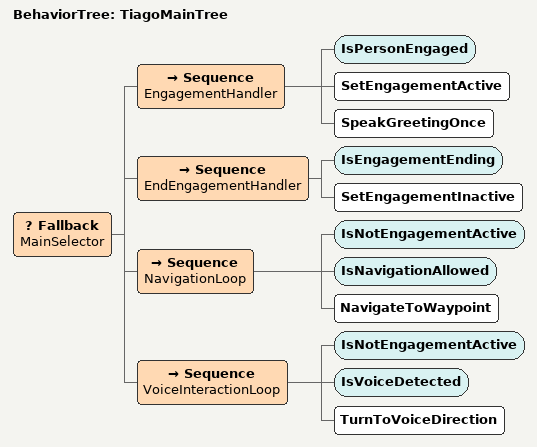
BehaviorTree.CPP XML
<root BTCPP_format="4">
    <BehaviorTree ID="TiagoMainTree">
        <Fallback name="MainSelector">
            <Sequence name="EngagementHandler">
                <IsPersonEngaged/>
                <SetEngagementActive/>
                <SpeakGreetingOnce/>
            </Sequence>

            <!--
                EndEngagementHandler: Secuencia que gestiona el fin del engagement.
                Si se detecta el final del engagement, lo desactiva.
            -->
            <Sequence name="EndEngagementHandler">
                <IsEngagementEnding/>
                <SetEngagementInactive/>
            </Sequence>

            <Sequence name="NavigationLoop">
                <IsNotEngagementActive/>
                <IsNavigationAllowed/>
                <NavigateToWaypoint/>
            </Sequence>

            <Sequence name="VoiceInteractionLoop">
                <IsNotEngagementActive/>
                <IsVoiceDetected/>
                <TurnToVoiceDirection/>
            </Sequence>
        </Fallback>
    </BehaviorTree>
</root>
